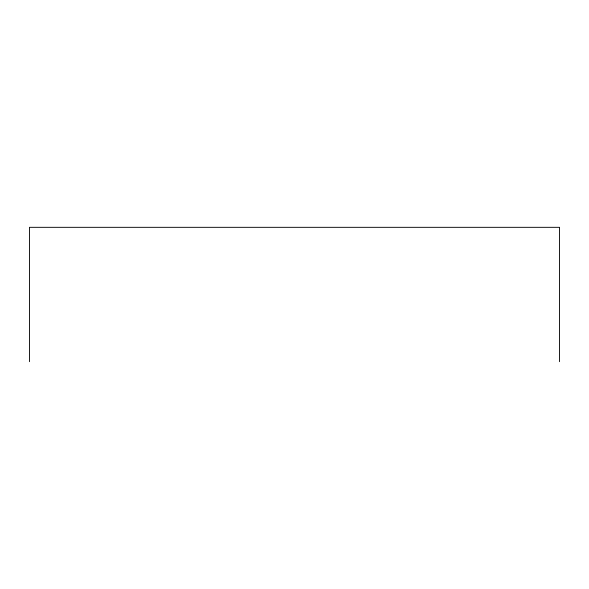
<?xml version="1.0" encoding="UTF-8"?>
<svg xmlns="http://www.w3.org/2000/svg" width="589" height="589" viewBox="0 0 589 589"><rect width="100%" height="100%" fill="white"/><g stroke="black" fill="none" stroke-linecap="round" stroke-linejoin="round"><path stroke-width="0.88" d="M559.55 361.675L559.55 227.325L29.45 227.325L29.45 361.675"/></g></svg>
